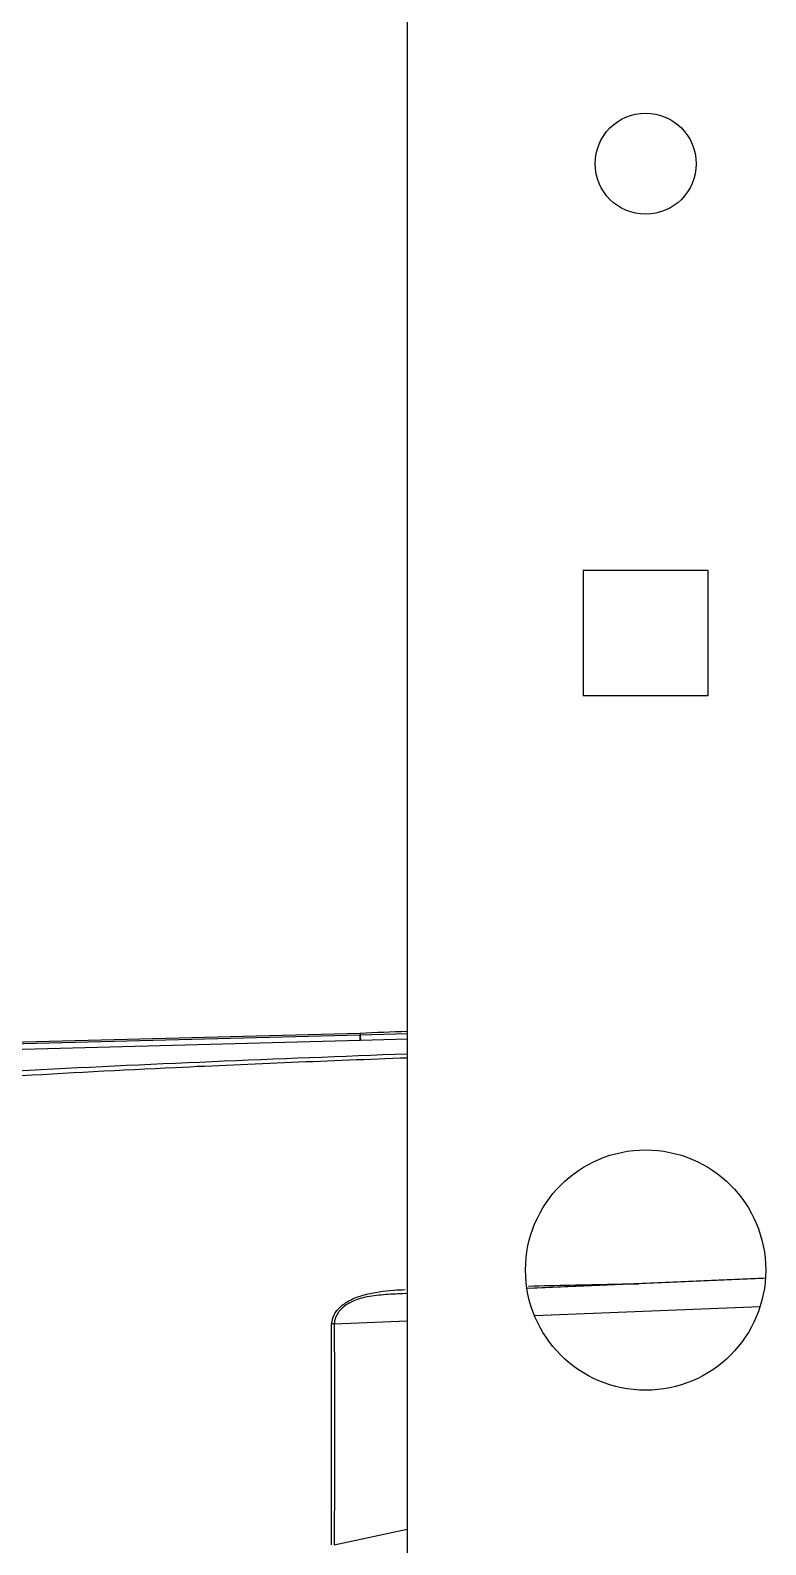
# Model space of a CAD drawing. Extents: x 7 to 113, y 1 to 87.
# Drawn here: x 14.056 to 15.985, y 38.848 to 42.818 of the extents above; entities that cross this region are included whole.
import ezdxf

# ---------------------------------------------------------------- set-up
doc = ezdxf.new("R2010")
doc.units = 0
doc.header["$MEASUREMENT"] = 0
doc.layers.add('OBJECT', color=7, linetype='CONTINUOUS')

msp = doc.modelspace()

# ---------------------------------------------------------------- linework, layer by layer
at = {"layer": 'OBJECT'}
for p, q in [((15.0451, 44.9982), (15.0451, 36.0256)), ((15.5061, 41.4022), (15.5061, 41.0742)), ((15.8341, 41.4022), (15.5061, 41.4022)), ((15.8341, 41.0742), (15.8341, 41.4022)), ((15.5061, 41.0742), (15.8341, 41.0742)), ((14.9214, 40.1888), (10.6788, 40.0777)), ((14.9214, 40.1844), (10.6788, 40.0735)), ((14.9214, 40.1888), (14.9214, 40.1844)), ((15.0451, 40.1877), (14.9214, 40.1844)), ((15.0451, 40.1731), (14.922, 40.1698)), ((14.9218, 40.1698), (10.6791, 40.059)), ((14.922, 40.1698), (14.9218, 40.1698)), ((15.9844, 39.5467), (15.3588, 39.5202)), ((15.9782, 39.5463), (15.3643, 39.5202)), ((15.0451, 39.5066), (15.0083, 39.505)), ((15.3786, 39.4489), (15.9701, 39.4729)), ((14.8536, 39.4277), (14.8466, 39.4271)), ((14.8536, 39.4277), (15.0451, 39.4354)), ((14.8536, 38.8484), (15.0451, 38.8888))]:
    msp.add_line(p, q, dxfattribs=at)
for centre, radius in [((15.6701, 42.4682), 0.1325), ((15.6701, 39.5682), 0.315)]:
    msp.add_circle(centre, radius, dxfattribs=at)
for centre, radius, start, end in [((16.9701, -10.4298), 50.66, 92.17767, 92.31765), ((17.7057, 40.2857), 2.7861, 182.0847, 182.3846)]:
    msp.add_arc(centre, radius, start, end, dxfattribs=at)
for points, knots in [([(14.9218, 40.1698), (14.9218, 40.1711), (14.9217, 40.1735), (14.9216, 40.177), (14.9215, 40.1805), (14.9215, 40.1835), (14.9215, 40.1841), (14.9214, 40.1844)], [0, 0, 0, 0, 0.179539, 0.32298, 0.500796, 0.759303, 1, 1, 1, 1]), ([(11.0814, 39.8329), (11.5704, 39.8857), (12.5483, 39.9915), (13.8705, 40.0899), (14.7036, 40.1223), (15.0451, 40.1355)], [0, 0, 0, 0, 0.371027, 0.742135, 1, 1, 1, 1]), ([(15.0451, 40.1241), (14.8424, 40.1163), (14.3529, 40.0973), (13.5756, 40.0504), (12.724, 39.986), (11.8924, 39.9095), (11.3495, 39.8484), (11.0832, 39.8184)], [0, 0, 0, 0, 0.1530855, 0.3697924, 0.5876377, 0.7977067, 1, 1, 1, 1]), ([(14.8466, 39.4271), (14.8479, 39.4352), (14.8506, 39.4516), (14.8692, 39.4736), (14.8968, 39.4918), (14.9439, 39.5084), (14.9937, 39.5151), (15.0297, 39.5167), (15.0394, 39.5171)], [0, 0, 0, 0, 0.148538, 0.297331, 0.44268, 0.594707, 0.891269, 1, 1, 1, 1]), ([(15.0407, 39.5067), (15.0401, 39.5066), (15.0229, 39.5059), (14.9895, 39.5043), (14.943, 39.5001), (14.9102, 39.4906), (14.8901, 39.4806), (14.8778, 39.472), (14.8672, 39.4618), (14.8592, 39.4506), (14.8543, 39.4387), (14.8538, 39.431), (14.8536, 39.4277)], [0, 0, 0, 0, 0.006458, 0.207905, 0.402317, 0.551724, 0.61962, 0.701525, 0.767547, 0.850844, 0.935398, 1, 1, 1, 1]), ([(15.3628, 39.5265), (15.4366, 39.5282), (15.5331, 39.5305), (15.6296, 39.5322), (15.6523, 39.5326)], [0, 0, 0, 0, 0.7655799, 1, 1, 1, 1]), ([(14.8466, 38.848), (14.8465, 38.9535), (14.8465, 39.1645), (14.8465, 39.3396), (14.8466, 39.4271)], [0, 0, 0, 0, 0.5000027, 1, 1, 1, 1]), ([(14.8536, 39.4277), (14.8537, 39.3402), (14.8537, 39.1651), (14.8537, 38.954), (14.8536, 38.8484)], [0, 0, 0, 0, 0.499778, 1, 1, 1, 1])]:
    msp.add_open_spline(points, degree=3, knots=knots, dxfattribs=at)

doc.saveas('drawing.dxf')
